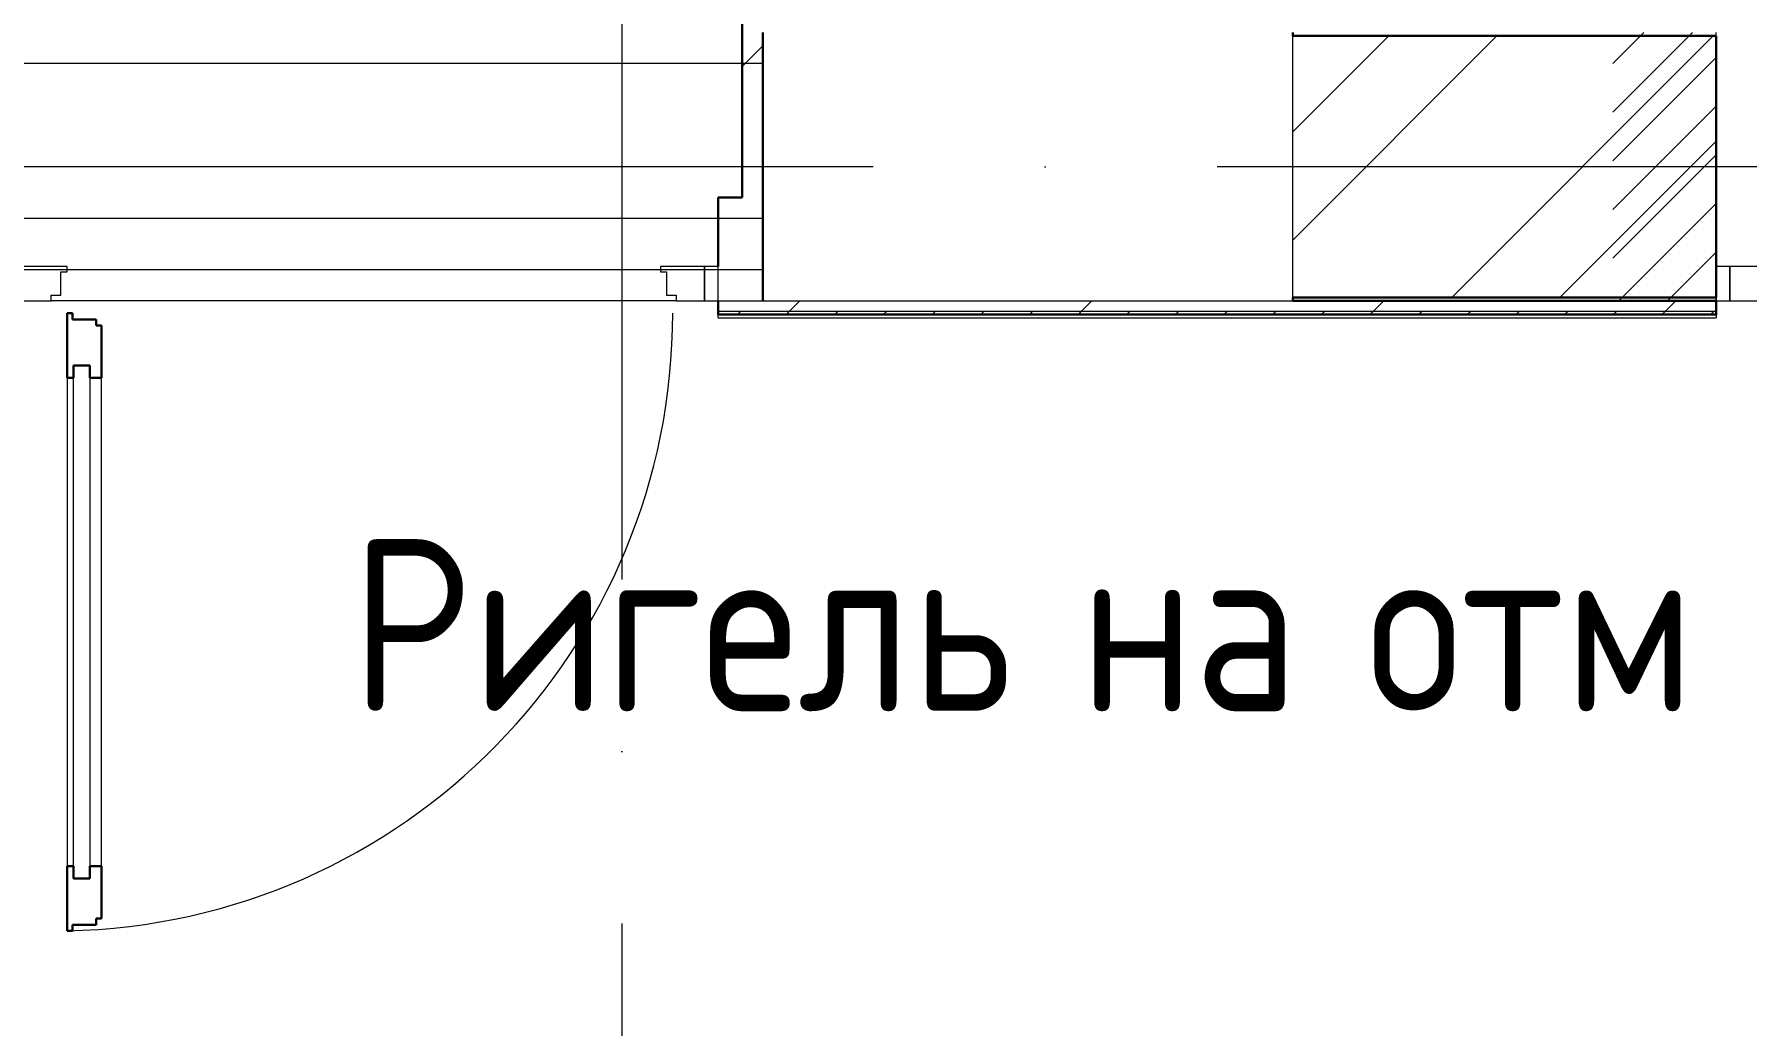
# Model space of a CAD drawing. Header units: millimetres. Extents: x -695119 to 412940, y -249585 to 622758.
# Drawn here: x 278337 to 280825, y 67663 to 69104 of the extents above; entities that cross this region are included whole.
import ezdxf

# ---------------------------------------------------------------- set-up
doc = ezdxf.new("R2010")
doc.units = ezdxf.units.MM
for name, pattern in [('ADSK_Линия сетки', [25, 20, -2.5, 0, -2.5]), ('ADSK_Сверху', [450, 300, -150]), ('ADSK_Штриховая_ш2 п1_5', [4.5, 3, -1.5])]:
    doc.linetypes.add(name, pattern=pattern)
for name, color, linetype, lineweight in [('Аннотация', 252, 'Continuous', 18), ('Двери', 8, 'Continuous', 9), ('Линии', 7, 'Continuous', 9), ('Ограждение', 8, 'Continuous', 9), ('Оси', 252, 'Continuous', 9), ('Стены внутренние', 252, 'Continuous', 18), ('Стены наружные', 252, 'Continuous', 18), ('Стены штриховка', 7, 'Continuous', 9)]:
    doc.layers.add(name, color=color, linetype=linetype, lineweight=lineweight)
doc.layers.add('Двери открывание', color=7, linetype='Continuous', lineweight=9, true_color=0xc0c0c0)
doc.styles.add('GOST Common_2', font='', dxfattribs={"width": 0.9, "height": 250})
doc.styles.get('GOST Common_2').set_extended_font_data('GOST type B')

# ---------------------------------------------------------------- blocks, each defined once
blk = doc.blocks.new('план 2 этажа')
at = {"layer": 'Двери', "lineweight": 18, "true_color": 0x636466}
h = blk.add_hatch(dxfattribs=at)
h.set_pattern_fill('FP_2', color=251, angle=180, style=0, pattern_type=2)
h.set_pattern_definition([(225, (281470.813, 68911.636), (35.3553, -35.3553), [])])
h.paths.add_polyline_path([(281910.8, 68716.6), (282060.8, 68716.6), (282060.8, 69106.6), (281910.8, 69106.6), (281910.8, 68894.6)])
h.paths.add_polyline_path([(280780.8, 68716.6), (280780.8, 69106.6), (280630.8, 69106.6), (280630.8, 68716.6)])
at = {"layer": 'Двери', "color": 251, "linetype": 'ADSK_Штриховая_ш2 п1_5', "true_color": 0x636466}
for p, q in [((280780.8, 68716.6), (280780.8, 69106.6)), ((280630.8, 68716.6), (280780.8, 68716.6))]:
    blk.add_line(p, q, dxfattribs=at)
at = {"layer": 'Двери', "color": 251, "true_color": 0x636466}
for p, q in [((278384.8, 68766.6), (278320.8, 68766.6)), ((278375.8, 68724.6), (278375.8, 68758.6)), ((278375.8, 68758.6), (278384.8, 68758.6)), ((278384.8, 68758.6), (278384.8, 68766.6)), ((279310.8, 68766.6), (279246.8, 68766.6)), ((279246.8, 68766.6), (279246.8, 68758.6)), ((279246.8, 68758.6), (279255.8, 68758.6)), ((279255.8, 68758.6), (279255.8, 68724.6)), ((279330.8, 68766.6), (279310.8, 68766.6)), ((279310.8, 68766.6), (279310.8, 68716.6)), ((279310.8, 68716.6), (279310.8, 68766.6)), ((279330.8, 68716.6), (279330.8, 68766.6)), ((280780.8, 68766.6), (280780.8, 68716.6)), ((280800.8, 68766.6), (280780.8, 68766.6)), ((280800.8, 68716.6), (280800.8, 68766.6)), ((280864.8, 68766.6), (280800.8, 68766.6)), ((280800.8, 68766.6), (280800.8, 68716.6)), ((278320.8, 68716.6), (278361.8, 68716.6)), ((278361.8, 68716.6), (278361.8, 68724.6)), ((278361.8, 68724.6), (278375.8, 68724.6)), ((279255.8, 68724.6), (279269.8, 68724.6)), ((279269.8, 68724.6), (279269.8, 68716.6)), ((279269.8, 68716.6), (279310.8, 68716.6)), ((279310.8, 68716.6), (279330.8, 68716.6)), ((280780.8, 68716.6), (280800.8, 68716.6)), ((280800.8, 68716.6), (280841.8, 68716.6)), ((278393.8, 68622.6), (278417.8, 68622.6)), ((278393.8, 67876.6), (278393.8, 68622.6)), ((278417.8, 68622.6), (278417.8, 67876.6)), ((278384.8, 68604.6), (278384.8, 67894.6)), ((278434.8, 67894.6), (278434.8, 68604.6)), ((278417.8, 67876.6), (278393.8, 67876.6))]:
    blk.add_line(p, q, dxfattribs=at)
at = {"layer": 'Двери', "color": 251, "lineweight": 30, "true_color": 0x636466}
for p, q in [((278392.8, 68698.6), (278384.8, 68698.6)), ((278384.8, 68698.6), (278384.8, 68604.6)), ((278392.8, 68689.6), (278392.8, 68698.6)), ((278426.8, 68689.6), (278392.8, 68689.6)), ((278426.8, 68680.6), (278426.8, 68689.6)), ((278434.8, 68680.6), (278426.8, 68680.6)), ((278434.8, 68604.6), (278434.8, 68680.6)), ((278393.8, 68622.6), (278393.8, 68604.6)), ((278417.8, 68622.6), (278393.8, 68622.6)), ((278417.8, 68604.6), (278417.8, 68622.6)), ((278393.8, 68604.6), (278384.8, 68604.6)), ((278434.8, 68604.6), (278417.8, 68604.6)), ((278384.8, 67894.6), (278384.8, 67800.6)), ((278393.8, 67894.6), (278384.8, 67894.6)), ((278393.8, 67876.6), (278393.8, 67894.6)), ((278417.8, 67894.6), (278417.8, 67876.6)), ((278434.8, 67894.6), (278417.8, 67894.6)), ((278434.8, 67818.6), (278434.8, 67894.6)), ((278417.8, 67876.6), (278393.8, 67876.6)), ((278426.8, 67809.6), (278426.8, 67818.6)), ((278426.8, 67818.6), (278434.8, 67818.6)), ((278384.8, 67800.6), (278392.8, 67800.6)), ((278392.8, 67800.6), (278392.8, 67809.6)), ((278392.8, 67809.6), (278426.8, 67809.6))]:
    blk.add_line(p, q, dxfattribs=at)
at = {"layer": 'Двери открывание', "color": 251, "true_color": 0x636466}
blk.add_arc((278366.8, 68698.6), 898, 271.1485, 0, dxfattribs=at)
at = {"layer": 'Линии', "color": 251, "linetype": 'ADSK_Сверху', "ltscale": 100, "true_color": 0x636466}
for p, q in [((279395.8, 69061.6), (268530.8, 69061.6)), ((279395.8, 68761.6), (268530.8, 68761.6))]:
    blk.add_line(p, q, dxfattribs=at)
at = {"layer": 'Ограждение', "color": 251, "true_color": 0x636466}
for p, q in [((279330.8, 68691.6), (279330.8, 68696.6)), ((279330.8, 68691.6), (280780.8, 68691.6)), ((280780.8, 68696.6), (280780.8, 68691.6))]:
    blk.add_line(p, q, dxfattribs=at)
at = {"layer": 'Оси', "color": 251, "linetype": 'ADSK_Линия сетки', "ltscale": 100, "true_color": 0x636466}
for p, q in [((279190.8, 77811.6), (279190.8, 46685.5)), ((332058.1, 68911.6), (255080.8, 68911.6))]:
    blk.add_line(p, q, dxfattribs=at)
at = {"layer": 'Стены внутренние', "color": 251, "lineweight": 30, "true_color": 0x636466}
for p, q in [((279395.8, 69106.6), (279395.8, 68716.6)), ((280165.8, 69101.6), (280165.8, 69106.6)), ((280165.8, 68716.6), (280165.8, 68721.6))]:
    blk.add_line(p, q, dxfattribs=at)
at = {"layer": 'Стены внутренние', "color": 251, "true_color": 0x636466}
for p, q in [((280165.8, 68721.6), (280165.8, 69101.6)), ((279395.8, 68716.6), (280165.8, 68716.6))]:
    blk.add_line(p, q, dxfattribs=at)
at = {"layer": 'Стены наружные', "color": 251, "lineweight": 30, "true_color": 0x636466}
for p, q in [((279365.8, 69136.6), (279365.8, 68866.6)), ((280780.8, 69101.6), (280165.8, 69101.6)), ((280780.8, 68721.6), (280780.8, 69101.6)), ((279330.8, 68866.6), (279330.8, 68766.6)), ((279365.8, 68866.6), (279330.8, 68866.6)), ((279330.8, 68716.6), (279330.8, 68696.6)), ((280165.8, 68721.6), (280780.8, 68721.6)), ((280780.8, 68716.6), (280165.8, 68716.6)), ((280780.8, 68696.6), (280780.8, 68716.6)), ((279330.8, 68696.6), (280780.8, 68696.6))]:
    blk.add_line(p, q, dxfattribs=at)
at = {"layer": 'Стены наружные', "color": 251, "linetype": 'Continuous', "lineweight": 9, "true_color": 0x636466}
for p, q in [((279365.8, 69057.3), (279395.8, 69087.3)), ((280165.8, 68962.1), (280305.4, 69101.6)), ((280165.8, 68804.9), (280462.5, 69101.6)), ((280396.8, 68721.6), (280776.8, 69101.6)), ((280554, 68721.6), (280780.8, 68948.5)), ((279434.4, 68701.6), (279449.4, 68716.6)), ((279858.7, 68701.6), (279873.7, 68716.6)), ((280282.9, 68701.6), (280297.9, 68716.6)), ((280707.2, 68701.6), (280722.2, 68716.6)), ((279358.7, 68696.6), (279363.7, 68701.6)), ((279429.4, 68696.6), (279434.4, 68701.6)), ((279500.1, 68696.6), (279505.1, 68701.6)), ((279570.8, 68696.6), (279575.8, 68701.6)), ((279641.6, 68696.6), (279646.6, 68701.6)), ((279712.3, 68696.6), (279717.3, 68701.6)), ((279783, 68696.6), (279788, 68701.6)), ((279853.7, 68696.6), (279858.7, 68701.6)), ((279924.4, 68696.6), (279929.4, 68701.6)), ((279995.1, 68696.6), (280000.1, 68701.6)), ((280065.8, 68696.6), (280070.8, 68701.6)), ((280136.5, 68696.6), (280141.5, 68701.6)), ((280207.2, 68696.6), (280212.2, 68701.6)), ((280277.9, 68696.6), (280282.9, 68701.6)), ((280348.7, 68696.6), (280353.7, 68701.6)), ((280419.4, 68696.6), (280424.4, 68701.6)), ((280490.1, 68696.6), (280495.1, 68701.6)), ((280560.8, 68696.6), (280565.8, 68701.6)), ((280631.5, 68696.6), (280636.5, 68701.6)), ((280702.2, 68696.6), (280707.2, 68701.6)), ((280772.9, 68696.6), (280777.9, 68701.6))]:
    blk.add_line(p, q, dxfattribs=at)
at = {"layer": 'Стены наружные', "color": 251, "true_color": 0x636466}
for p, q in [((278300.8, 68836.6), (279330.8, 68836.6)), ((279269.8, 68716.6), (278361.8, 68716.6))]:
    blk.add_line(p, q, dxfattribs=at)
at = {"layer": 'Стены штриховка', "color": 251, "true_color": 0x636466}
for p, q in [((279330.8, 68836.6), (279395.8, 68836.6)), ((279330.8, 68716.6), (279395.8, 68716.6)), ((279330.8, 68701.6), (280780.8, 68701.6))]:
    blk.add_line(p, q, dxfattribs=at)
at = {"layer": 'Аннотация', "color": 251, "true_color": 0x636466, "style": 'GOST Common_2', "width": 0.9}
for s, p in [('Ригель', (278797.1, 68119.9)), ('на', (279856.7, 68119.9)), ('отм', (280273.4, 68119.9))]:
    blk.add_text(s, height=250, dxfattribs=at).set_placement(p)

msp = doc.modelspace()

# ---------------------------------------------------------------- block references
msp.add_blockref('план 2 этажа', (0, 0))

doc.saveas('drawing.dxf')
